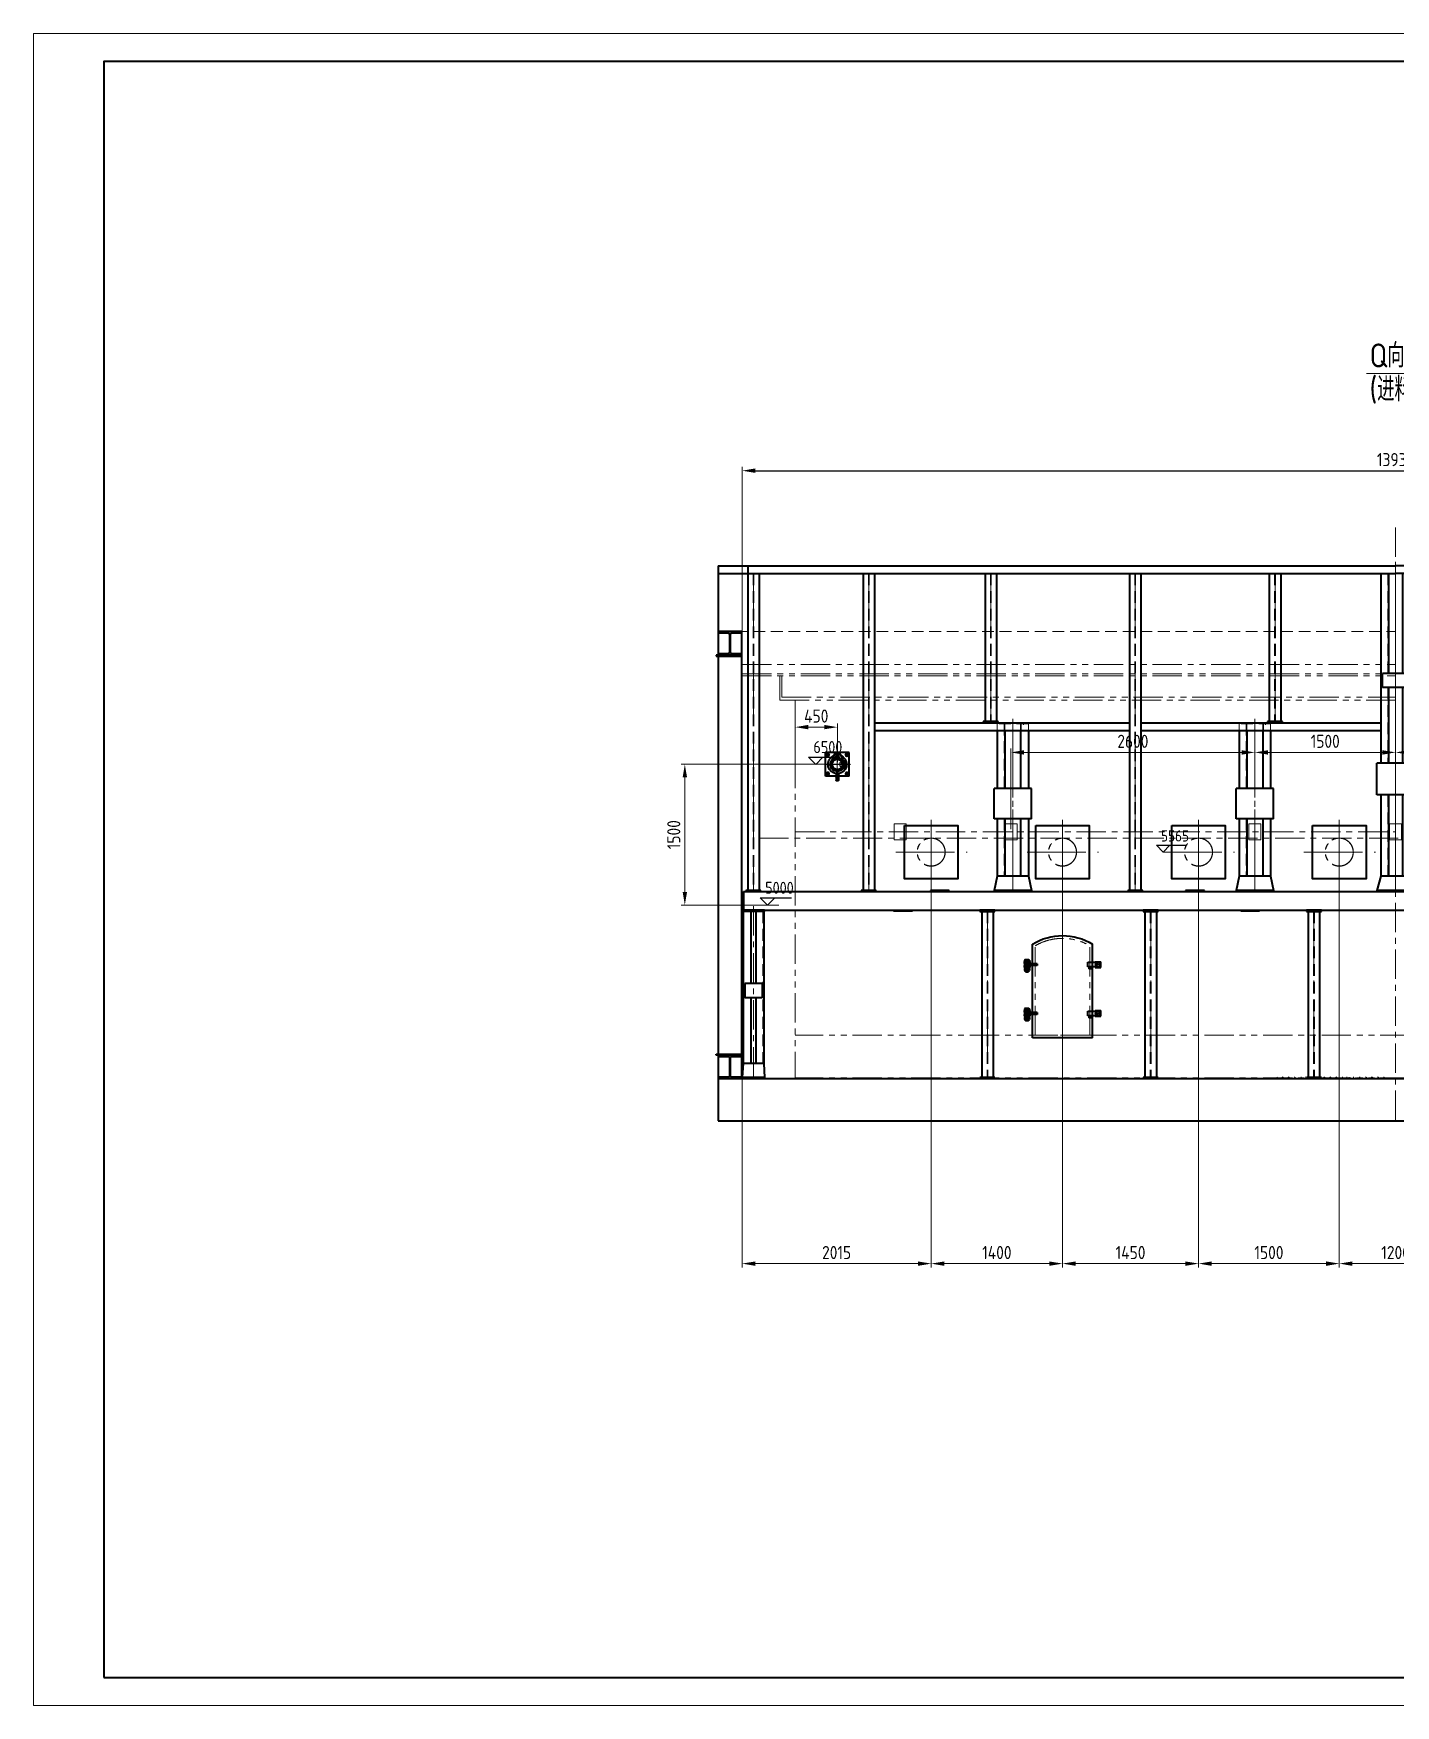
# Model space of a CAD drawing. Header units: millimetres. Extents: x 52110 to 400893, y -153728 to 31997.
# Drawn here: x 282497 to 297016, y -27226 to -9406 of the extents above; entities that cross this region are included whole.
import ezdxf

# ---------------------------------------------------------------- set-up
doc = ezdxf.new("R2010")
doc.units = ezdxf.units.MM
doc.header["$LTSCALE"] = 500
for name, pattern in [('CENTER', [2, 1.25, -0.25, 0.25, -0.25]), ('DASHED2', [0.375, 0.25, -0.125]), ('PHANTOM2', [1.25, 0.625, -0.125, 0.125, -0.125, 0.125, -0.125])]:
    doc.linetypes.add(name, pattern=pattern)
for name, color, linetype, lineweight in [('2D', 4, 'PHANTOM2', 20), ('BIAOZHU', 3, 'Continuous', 25), ('POU', 4, 'Continuous', 20), ('SHI', 7, 'Continuous', 40), ('WEN', 3, 'Continuous', 20), ('XI', 2, 'Continuous', 20), ('XU', 6, 'DASHED2', 20), ('ZHONG', 1, 'CENTER', 20)]:
    doc.layers.add(name, color=color, linetype=linetype, lineweight=lineweight)
doc.layers.add('HAN', color=9, linetype='Continuous')
doc.layers.add('X1', color=4, linetype='Continuous')
doc.styles.add('GB', font='gbenor.shx', dxfattribs={"bigfont": 'gbcbig.shx'})
doc.dimstyles.new('ISO-25$0', dxfattribs={"dimscale": 40, "dimtxt": 3.5, "dimasz": 3.5, "dimexe": 1, "dimexo": 0.2, "dimgap": 1.2, "dimtad": 1, "dimtoh": 1, "dimdec": 1, "dimzin": 9, "dimdsep": 46, "dimtxsty": 'GB', "dimcen": 0, "dimclrd": 3, "dimclre": 3, "dimclrt": 256, "dimadec": 0, "dimazin": 2, "dimtfac": 1, "dimtdec": 1, "dimtix": 1, "dimtmove": 0, "dimatfit": 3, "dimldrblk": 'DOTSMALL', "dimfxl": 0, "dimlwd": -1, "dimlwe": 20, "dimarcsym": 0})

# ---------------------------------------------------------------- blocks, each defined once
blk = doc.blocks.new('*D493')
at = {"layer": 'BIAOZHU', "color": 3, "linetype": 'ByBlock', "lineweight": 20}
for p, q in [((290051, -16123), (290051, -14026)), ((303981, -15772), (303981, -14026))]:
    blk.add_line(p, q, dxfattribs=at)
at = {"layer": 'BIAOZHU', "color": 3, "linetype": 'ByBlock'}
blk.add_line((290191, -14066), (303841, -14066), dxfattribs=at)
at = {"layer": 'BIAOZHU', "color": 3}
for points in [[(290191, -14042), (290191, -14089), (290051, -14066)], [(303841, -14042), (303841, -14089), (303981, -14066)]]:
    blk.add_solid(points, dxfattribs=at)
at = {"layer": 'Defpoints', "color": 0}
for p in [(303981, -14066), (303981, -15780), (290051, -16131)]:
    blk.add_point(p, dxfattribs=at)
at = {"layer": 'BIAOZHU', "insert": (297016, -13948), "char_height": 140, "attachment_point": 5, "style": 'GB'}
blk.add_mtext('13930', dxfattribs=at)
blk = doc.blocks.new('_DotSmall')
at = {"color": 0, "linetype": 'ByBlock', "const_width": 0.5}
blk.add_lwpolyline([(-0.0625, 0, 1), (0.0625, 0, 1)], format="xyb", close=True, dxfattribs=at)
blk = doc.blocks.new('A$C3329729A')
at = {"layer": 'SHI'}
for p, q in [((80, 1794), (-80, 1794)), ((-80, 1794), (-80, 1782)), ((80, 1782), (80, 1794)), ((-80, 1782), (80, 1782)), ((-61, 1782), (-61, 12)), ((61, 1782), (61, 12)), ((80, 12), (-80, 12)), ((-80, 12), (-80, 0)), ((-80, 0), (80, 0)), ((80, 0), (80, 12))]:
    blk.add_line(p, q, dxfattribs=at)
at = {"layer": 'WEN'}
blk.add_line((-58, 1782), (58, 1782), dxfattribs=at)
at = {"layer": 'XU'}
for p, q in [((-4.25, 1782), (-4.25, 12)), ((4.25, 1782), (4.25, 12))]:
    blk.add_line(p, q, dxfattribs=at)
at = {"layer": 'ZHONG', "color": 1}
blk.add_line((0, 1794), (0, -8.61), dxfattribs=at)
blk = doc.blocks.new('A$C46B63BCC')
at = {"layer": 'SHI'}
for p, q in [((119, 1794), (-119, 1794)), ((-119, 1782), (-119, 1794)), ((119, 1782), (119, 1794)), ((119, 1782), (-119, 1782)), ((-109, 1782), (-109, 162)), ((-27, 1782), (-27, 1012)), ((27, 1782), (27, 1012)), ((109, 1782), (109, 162)), ((109, 1782), (119, 1782)), ((92, 1012), (-92, 1012)), ((-92, 1012), (-92, 862)), ((92, 1012), (92, 862)), ((92, 862), (-92, 862)), ((-27, 862), (-27, 162)), ((27, 862), (27, 162)), ((-109, 162), (-119, 12)), ((119, 12), (-119, 12)), ((-119, 12), (-119, 0)), ((-119, 0), (119, 0)), ((109, 162), (-109, 162)), ((109, 162), (119, 12)), ((119, 0), (119, 12))]:
    blk.add_line(p, q, dxfattribs=at)
at = {"layer": 'XU'}
for p, q in [((-101.5, 1782), (-101.5, 162)), ((101.5, 1782), (101.5, 162))]:
    blk.add_line(p, q, dxfattribs=at)
at = {"layer": 'ZHONG', "color": 1, "ltscale": 0.5}
blk.add_line((0, 1836.7), (0, -21.3), dxfattribs=at)
blk = doc.blocks.new('A$C31996C26')
at = {"layer": 'SHI'}
for p, q in [((-61, 3388), (-61, 12)), ((61, 3388), (61, 12)), ((80, 12), (-80, 12)), ((-80, 12), (-80, 0)), ((-80, 0), (80, 0)), ((80, 0), (80, 12))]:
    blk.add_line(p, q, dxfattribs=at)
at = {"layer": 'XU'}
for p, q in [((-4, 3388), (-4, 12)), ((4, 3388), (4, 12))]:
    blk.add_line(p, q, dxfattribs=at)
at = {"layer": 'ZHONG', "color": 1}
blk.add_line((0, 3388), (0, -9), dxfattribs=at)
blk = doc.blocks.new('A$C6EFA1991')
at = {"layer": 'SHI'}
for p, q in [((-156, 3388), (-156, 1369)), ((-74, 3388), (-74, 2325)), ((74, 3388), (74, 2325)), ((156, 3388), (156, 1369)), ((140, 2325), (-140, 2325)), ((-140, 2175), (-140, 2325)), ((140, 2175), (140, 2325)), ((140, 2175), (-140, 2175)), ((-74, 2175), (-74, 1369)), ((74, 2175), (74, 1369)), ((-200, 1029), (-200, 1369)), ((200, 1369), (-200, 1369)), ((200, 1029), (200, 1369)), ((200, 1029), (-200, 1029)), ((-156, 1029), (-156, 162)), ((-74, 1029), (-74, 1012)), ((-74, 1029), (-74, 162)), ((74, 1029), (74, 1012)), ((74, 1029), (74, 162)), ((156, 1029), (156, 162)), ((-156, 162), (-200, 12)), ((200, 12), (-200, 12)), ((-200, 12), (-200, 0)), ((-200, 0), (200, 0)), ((156, 162), (-156, 162)), ((156, 162), (200, 12)), ((200, 0), (200, 12))]:
    blk.add_line(p, q, dxfattribs=at)
at = {"layer": 'XU'}
for p, q in [((-81, 3460), (-81, 3460)), ((-81, 3388), (-81, 2325)), ((81, 3388), (81, 2325)), ((-81, 2175), (-81, 1369)), ((81, 2175), (81, 1369)), ((-81, 1029), (-81, 162)), ((81, 1029), (81, 162))]:
    blk.add_line(p, q, dxfattribs=at)
at = {"layer": 'ZHONG', "color": 1, "ltscale": 0.5}
blk.add_line((0, 3513), (0, -21), dxfattribs=at)
at = {"layer": 'ZHONG'}
blk.add_line((0, 0), (0, 3513), dxfattribs=at)
blk = doc.blocks.new('A$C6CDF5618')
at = {"layer": 'SHI'}
for p, q in [((109, 1788), (119, 1788)), ((-166, 1716), (-166, 1096)), ((-84, 1716), (-84, 1096)), ((84, 1716), (84, 1096)), ((166, 1716), (166, 1096)), ((-200, 776), (-200, 1096)), ((200, 1096), (-200, 1096)), ((200, 776), (200, 1096)), ((200, 776), (-200, 776)), ((-166, 776), (-166, 162)), ((-84, 776), (-84, 162)), ((84, 776), (84, 162)), ((166, 776), (166, 162)), ((-166, 162), (-200, 12)), ((200, 12), (-200, 12)), ((-200, 12), (-200, 0)), ((-200, 0), (200, 0)), ((166, 162), (-166, 162)), ((166, 162), (200, 12)), ((200, 0), (200, 12))]:
    blk.add_line(p, q, dxfattribs=at)
at = {"layer": 'XU'}
for p, q in [((-166, 1788), (-166, 1716)), ((166, 1788), (-166, 1788)), ((-91, 1788), (-91, 1096)), ((-84, 1788), (-84, 1716)), ((84, 1788), (84, 1716)), ((91, 1788), (91, 1096)), ((166, 1788), (166, 1716)), ((-91, 776), (-91, 162)), ((91, 776), (91, 162))]:
    blk.add_line(p, q, dxfattribs=at)
at = {"layer": 'ZHONG', "color": 1, "ltscale": 0.5}
blk.add_line((0, 1841), (0, -21), dxfattribs=at)
at = {"layer": 'ZHONG'}
blk.add_line((0, 0), (0, 1841), dxfattribs=at)
blk = doc.blocks.new('A$C565B64AB')
at = {"layer": 'SHI'}
for p, q in [((-61, 1590), (-61, 12)), ((61, 1590), (61, 12)), ((80, 12), (-80, 12)), ((-80, 12), (-80, 0)), ((-80, 0), (80, 0)), ((80, 0), (80, 12))]:
    blk.add_line(p, q, dxfattribs=at)
at = {"layer": 'XU'}
for p, q in [((-4, 1590), (-4, 12)), ((4, 1590), (4, 12))]:
    blk.add_line(p, q, dxfattribs=at)
at = {"layer": 'ZHONG', "color": 1}
blk.add_line((0, 1590), (0, -9), dxfattribs=at)
blk = doc.blocks.new('A$C1D4817A5')
for radius in [150, 148]:
    blk.add_circle((230, 313), radius)
at = {"layer": 'SHI'}
blk.add_lwpolyline([(-55, 598), (515, 598), (515, 28), (-55, 28)], close=True, dxfattribs=at)
at = {"layer": 'ZHONG', "color": 1}
for p, q in [((230, 656), (230, -55)), ((-147, 313), (615, 313))]:
    blk.add_line(p, q, dxfattribs=at)
blk = doc.blocks.new('*D498')
at = {"layer": 'Defpoints', "color": 0}
for p in [(296416, -18207), (297616, -18207), (296416, -22516)]:
    blk.add_point(p, dxfattribs=at)
at = {"layer": 'WEN', "color": 3, "linetype": 'ByBlock', "lineweight": 20}
for p, q in [((296416, -18215), (296416, -22556)), ((297616, -18215), (297616, -22556))]:
    blk.add_line(p, q, dxfattribs=at)
at = {"layer": 'WEN', "color": 3, "linetype": 'ByBlock'}
blk.add_line((297476, -22516), (296556, -22516), dxfattribs=at)
at = {"layer": 'WEN', "color": 3}
for points in [[(296556, -22493), (296556, -22540), (296416, -22516)], [(297476, -22493), (297476, -22540), (297616, -22516)]]:
    blk.add_solid(points, dxfattribs=at)
at = {"layer": 'WEN', "insert": (297016, -22398), "char_height": 140, "attachment_point": 5, "style": 'GB'}
blk.add_mtext('1200', dxfattribs=at)
blk = doc.blocks.new('*D499')
at = {"layer": 'Defpoints', "color": 0}
for p in [(294916, -18207), (296416, -18207), (294916, -22516)]:
    blk.add_point(p, dxfattribs=at)
at = {"layer": 'WEN', "color": 3, "linetype": 'ByBlock', "lineweight": 20}
for p, q in [((294916, -18215), (294916, -22556)), ((296416, -18215), (296416, -22556))]:
    blk.add_line(p, q, dxfattribs=at)
at = {"layer": 'WEN', "color": 3, "linetype": 'ByBlock'}
blk.add_line((296276, -22516), (295056, -22516), dxfattribs=at)
at = {"layer": 'WEN', "color": 3}
for points in [[(295056, -22493), (295056, -22540), (294916, -22516)], [(296276, -22493), (296276, -22540), (296416, -22516)]]:
    blk.add_solid(points, dxfattribs=at)
at = {"layer": 'WEN', "insert": (295666, -22398), "char_height": 140, "attachment_point": 5, "style": 'GB'}
blk.add_mtext('1500', dxfattribs=at)
blk = doc.blocks.new('*D500')
at = {"layer": 'Defpoints', "color": 0}
for p in [(293466, -18207), (294916, -18207), (293466, -22516)]:
    blk.add_point(p, dxfattribs=at)
at = {"layer": 'WEN', "color": 3, "linetype": 'ByBlock', "lineweight": 20}
for p, q in [((293466, -18215), (293466, -22556)), ((294916, -18215), (294916, -22556))]:
    blk.add_line(p, q, dxfattribs=at)
at = {"layer": 'WEN', "color": 3, "linetype": 'ByBlock'}
blk.add_line((294776, -22516), (293606, -22516), dxfattribs=at)
at = {"layer": 'WEN', "color": 3}
for points in [[(293606, -22493), (293606, -22540), (293466, -22516)], [(294776, -22493), (294776, -22540), (294916, -22516)]]:
    blk.add_solid(points, dxfattribs=at)
at = {"layer": 'WEN', "insert": (294191, -22398), "char_height": 140, "attachment_point": 5, "style": 'GB'}
blk.add_mtext('1450', dxfattribs=at)
blk = doc.blocks.new('*D501')
at = {"layer": 'Defpoints', "color": 0}
for p in [(292066, -18207), (293466, -18207), (292066, -22516)]:
    blk.add_point(p, dxfattribs=at)
at = {"layer": 'WEN', "color": 3, "linetype": 'ByBlock', "lineweight": 20}
for p, q in [((292066, -18215), (292066, -22556)), ((293466, -18215), (293466, -22556))]:
    blk.add_line(p, q, dxfattribs=at)
at = {"layer": 'WEN', "color": 3, "linetype": 'ByBlock'}
blk.add_line((293326, -22516), (292206, -22516), dxfattribs=at)
at = {"layer": 'WEN', "color": 3}
for points in [[(292206, -22493), (292206, -22540), (292066, -22516)], [(293326, -22493), (293326, -22540), (293466, -22516)]]:
    blk.add_solid(points, dxfattribs=at)
at = {"layer": 'WEN', "insert": (292766, -22398), "char_height": 140, "attachment_point": 5, "style": 'GB'}
blk.add_mtext('1400', dxfattribs=at)
blk = doc.blocks.new('*D502')
at = {"layer": 'Defpoints', "color": 0}
for p in [(290051, -15780), (292066, -18207), (290051, -22516)]:
    blk.add_point(p, dxfattribs=at)
at = {"layer": 'WEN', "color": 3, "linetype": 'ByBlock', "lineweight": 20}
for p, q in [((290051, -15788), (290051, -22556)), ((292066, -18215), (292066, -22556))]:
    blk.add_line(p, q, dxfattribs=at)
at = {"layer": 'WEN', "color": 3, "linetype": 'ByBlock'}
blk.add_line((291926, -22516), (290191, -22516), dxfattribs=at)
at = {"layer": 'WEN', "color": 3}
for points in [[(290191, -22493), (290191, -22540), (290051, -22516)], [(291926, -22493), (291926, -22540), (292066, -22516)]]:
    blk.add_solid(points, dxfattribs=at)
at = {"layer": 'WEN', "insert": (291058, -22398), "char_height": 140, "attachment_point": 5, "style": 'GB'}
blk.add_mtext('2015', dxfattribs=at)
blk = doc.blocks.new('A$C63FB37FF')
at = {"layer": '2D'}
for p, q in [((122, 143), (122, 1095)), ((702, 143), (702, 1095)), ((122, 143), (702, 143))]:
    blk.add_line(p, q, dxfattribs=at)
blk.add_arc((412, 593), 580, 60, 120, dxfattribs=at)
at = {"layer": 'HAN'}
for p, q in [((778, 816), (778, 826)), ((803, 816), (803, 826)), ((778, 296), (778, 306)), ((803, 296), (803, 306))]:
    blk.add_line(p, q, dxfattribs=at)
at = {"layer": 'SHI'}
for p, q in [((92, 113), (92, 1112)), ((732, 113), (732, 1112)), ((4, 863), (4, 923)), ((64, 923), (4, 923)), ((142, 918), (9, 918)), ((9, 918), (9, 897)), ((64, 918), (64, 923)), ((142, 868), (142, 918)), ((681, 903), (681, 883)), ((681, 903), (816, 903)), ((761, 926), (761, 906)), ((761, 926), (821, 926)), ((761, 906), (821, 906)), ((770, 945), (763, 941)), ((763, 941), (763, 926)), ((763, 926), (818, 926)), ((770, 945), (811, 945)), ((776, 906), (776, 903)), ((777, 941), (777, 926)), ((805, 941), (805, 926)), ((806, 906), (806, 903)), ((811, 945), (818, 941)), ((816, 903), (816, 883)), ((818, 941), (818, 926)), ((821, 926), (821, 906)), ((64, 863), (4, 863)), ((9, 888), (9, 868)), ((9, 868), (142, 868)), ((64, 863), (64, 868)), ((92, 848), (132, 848)), ((132, 868), (132, 848)), ((681, 883), (816, 883)), ((761, 883), (761, 863)), ((761, 883), (821, 883)), ((761, 863), (821, 863)), ((770, 855), (763, 851)), ((763, 851), (763, 830)), ((770, 826), (763, 830)), ((768, 863), (768, 855)), ((768, 863), (814, 863)), ((768, 855), (814, 855)), ((770, 855), (811, 855)), ((770, 826), (811, 826)), ((776, 818), (776, 826)), ((806, 818), (776, 818)), ((776, 818), (778, 816)), ((777, 851), (777, 830)), ((778, 816), (803, 816)), ((803, 816), (806, 818)), ((805, 851), (805, 830)), ((806, 818), (806, 826)), ((811, 855), (818, 851)), ((811, 826), (818, 830)), ((814, 863), (814, 855)), ((818, 851), (818, 830)), ((821, 883), (821, 863)), ((64, 403), (4, 403)), ((4, 343), (4, 403)), ((142, 398), (9, 398)), ((9, 398), (9, 377)), ((9, 368), (9, 348)), ((64, 398), (64, 403)), ((142, 348), (142, 398)), ((681, 383), (681, 363)), ((681, 383), (816, 383)), ((681, 363), (816, 363)), ((761, 406), (761, 386)), ((761, 406), (821, 406)), ((761, 386), (821, 386)), ((761, 363), (761, 343)), ((761, 363), (821, 363)), ((770, 425), (763, 421)), ((763, 421), (763, 406)), ((763, 406), (818, 406)), ((770, 425), (811, 425)), ((776, 386), (776, 383)), ((777, 421), (777, 406)), ((805, 421), (805, 406)), ((806, 386), (806, 383)), ((811, 425), (818, 421)), ((816, 383), (816, 363)), ((818, 421), (818, 406)), ((821, 406), (821, 386)), ((821, 363), (821, 343)), ((64, 343), (4, 343)), ((9, 348), (142, 348)), ((64, 343), (64, 348)), ((92, 328), (132, 328)), ((132, 348), (132, 328)), ((761, 343), (821, 343)), ((770, 335), (763, 331)), ((763, 331), (763, 310)), ((770, 306), (763, 310)), ((768, 343), (768, 335)), ((768, 343), (814, 343)), ((768, 335), (814, 335)), ((770, 335), (811, 335)), ((770, 306), (811, 306)), ((776, 298), (776, 306)), ((806, 298), (776, 298)), ((776, 298), (778, 296)), ((777, 331), (777, 310)), ((778, 296), (803, 296)), ((803, 296), (806, 298)), ((805, 331), (805, 310)), ((806, 298), (806, 306)), ((811, 335), (818, 331)), ((811, 306), (818, 310)), ((814, 343), (814, 335)), ((818, 331), (818, 310)), ((92, 113), (732, 113))]:
    blk.add_line(p, q, dxfattribs=at)
for points in [[(48, 869), (61, 893), (48, 917), (20, 917), (6, 893), (20, 869)], [(48, 349), (61, 373), (48, 397), (20, 397), (6, 373), (20, 349)]]:
    blk.add_lwpolyline(points, close=True, dxfattribs=at)
for centre in [(34, 893), (34, 373)]:
    blk.add_circle(centre, 24, dxfattribs=at)
for centre, radius, start, end in [((412, 593), 610, 58.3593, 121.6407), ((767, 932), 12.6, 41.5501, 78.4499), ((791, 919), 26, 57.7958, 122.2042), ((814, 932), 12.6, 101.5501, 138.4499), ((767, 842), 12.6, 41.5501, 78.4499), ((767, 839), 12.6, 281.5501, 318.4499), ((791, 829), 26, 57.7958, 122.2042), ((791, 852), 26, 237.7958, 302.2042), ((814, 842), 12.6, 101.5501, 138.4499), ((814, 839), 12.6, 221.5501, 258.4499), ((767, 412), 12.6, 41.5501, 78.4499), ((791, 399), 26, 57.7958, 122.2042), ((814, 412), 12.6, 101.5501, 138.4499), ((767, 322), 12.6, 41.5501, 78.4499), ((767, 319), 12.6, 281.5501, 318.4499), ((791, 309), 26, 57.7958, 122.2042), ((791, 332), 26, 237.7958, 302.2042), ((814, 322), 12.6, 101.5501, 138.4499), ((814, 319), 12.6, 221.5501, 258.4499)]:
    blk.add_arc(centre, radius, start, end, dxfattribs=at)
at = {"layer": 'XU'}
for p, q in [((9, 897), (9, 888)), ((64, 918), (64, 868)), ((92, 918), (92, 868)), ((732, 903), (732, 883)), ((774, 906), (774, 926)), ((774, 903), (774, 883)), ((776, 926), (776, 906)), ((776, 903), (776, 863)), ((806, 926), (806, 906)), ((806, 903), (806, 863)), ((807, 906), (807, 926)), ((807, 903), (807, 883)), ((774, 883), (774, 863)), ((807, 883), (807, 863)), ((9, 377), (9, 368)), ((64, 398), (64, 348)), ((92, 398), (92, 348)), ((732, 383), (732, 363)), ((774, 386), (774, 406)), ((774, 383), (774, 363)), ((774, 363), (774, 343)), ((776, 406), (776, 386)), ((776, 383), (776, 343)), ((806, 406), (806, 386)), ((806, 383), (806, 343)), ((807, 386), (807, 406)), ((807, 383), (807, 363)), ((807, 363), (807, 343))]:
    blk.add_line(p, q, dxfattribs=at)
for centre in [(34, 893), (34, 373)]:
    blk.add_circle(centre, 16.5, dxfattribs=at)
at = {"layer": 'ZHONG', "ltscale": 2}
blk.add_line((412, 0), (412, 1215), dxfattribs=at)
at = {"layer": 'ZHONG'}
for p, q in [((67, 893), (0, 893)), ((62, 893), (6, 893)), ((34, 859), (34, 926)), ((34, 865), (34, 913)), ((791, 951), (791, 860)), ((791, 946), (791, 810)), ((67, 373), (0, 373)), ((62, 373), (6, 373)), ((34, 339), (34, 406)), ((34, 345), (34, 393)), ((791, 431), (791, 340)), ((791, 426), (791, 290))]:
    blk.add_line(p, q, dxfattribs=at)
blk = doc.blocks.new('*D555')
at = {"layer": 'Defpoints', "color": 0}
for p in [(297016, -17068), (297016, -17270), (298516, -17180)]:
    blk.add_point(p, dxfattribs=at)
at = {"layer": 'WEN', "color": 3, "linetype": 'ByBlock', "lineweight": 20}
for p, q in [((297016, -17262), (297016, -17028)), ((298516, -17172), (298516, -17028))]:
    blk.add_line(p, q, dxfattribs=at)
at = {"layer": 'WEN', "color": 3, "linetype": 'ByBlock'}
blk.add_line((298376, -17068), (297156, -17068), dxfattribs=at)
at = {"layer": 'WEN', "color": 3}
for points in [[(297156, -17045), (297156, -17092), (297016, -17068)], [(298376, -17045), (298376, -17092), (298516, -17068)]]:
    blk.add_solid(points, dxfattribs=at)
at = {"layer": 'WEN', "insert": (297766, -16950), "char_height": 140, "attachment_point": 5, "style": 'GB'}
blk.add_mtext('1500', dxfattribs=at)
blk = doc.blocks.new('*D560')
at = {"layer": 'Defpoints', "color": 0}
for p in [(295516, -17068), (295516, -17068), (297016, -17068)]:
    blk.add_point(p, dxfattribs=at)
at = {"layer": 'WEN', "color": 3, "linetype": 'ByBlock', "lineweight": 20}
for p, q in [((295516, -17060), (295516, -17028)), ((297016, -17060), (297016, -17028))]:
    blk.add_line(p, q, dxfattribs=at)
at = {"layer": 'WEN', "color": 3, "linetype": 'ByBlock'}
blk.add_line((296876, -17068), (295656, -17068), dxfattribs=at)
at = {"layer": 'WEN', "color": 3}
for points in [[(295656, -17045), (295656, -17092), (295516, -17068)], [(296876, -17045), (296876, -17092), (297016, -17068)]]:
    blk.add_solid(points, dxfattribs=at)
at = {"layer": 'WEN', "insert": (296266, -16950), "char_height": 140, "attachment_point": 5, "style": 'GB'}
blk.add_mtext('1500', dxfattribs=at)
blk = doc.blocks.new('A$C033162CD')
at = {"layer": 'HAN'}
blk.add_circle((142, 271), 6.9, dxfattribs=at)
at = {"layer": 'SHI'}
for p, q in [((17, 56), (17, 306)), ((17, 306), (267, 306)), ((57, 211), (89, 211)), ((57, 181), (57, 211)), ((57, 181), (57, 151)), ((61, 181), (61, 211)), ((61, 181), (61, 151)), ((111, 287), (75, 215)), ((109, 283), (79, 259)), ((89, 181), (89, 211)), ((89, 181), (89, 151)), ((173, 287), (209, 215)), ((175, 283), (205, 259)), ((267, 56), (267, 306)), ((17, 56), (129, 56)), ((57, 151), (89, 151)), ((129, 87), (129, 12)), ((129, 44), (129, 47)), ((131, 87), (131, 90)), ((131, 9), (131, 11)), ((136, 92), (136, 94)), ((136, 8), (136, 9)), ((148, 92), (148, 94)), ((148, 8), (148, 9)), ((153, 87), (153, 90)), ((153, 9), (153, 11)), ((154, 87), (154, 12)), ((154, 56), (267, 56)), ((154, 44), (154, 47))]:
    blk.add_line(p, q, dxfattribs=at)
for points in [[(35, 293), (28, 281), (35, 269), (49, 269), (56, 281), (49, 293)], [(135, 283), (128, 271), (135, 259), (149, 259), (156, 271), (149, 283)], [(235, 293), (228, 281), (235, 269), (249, 269), (256, 281), (249, 293)], [(35, 69), (28, 81), (35, 93), (49, 93), (56, 81), (49, 69)], [(235, 69), (228, 81), (235, 93), (249, 93), (256, 81), (249, 69)]]:
    blk.add_lwpolyline(points, close=True, dxfattribs=at)
at = {"layer": 'SHI', "const_width": 0.5}
for points in [[(83, 215), (88, 213)], [(141, 249), (143, 244)], [(200, 216), (196, 212)], [(84, 147), (87, 151)], [(143, 114), (141, 119)], [(201, 148), (196, 150)]]:
    blk.add_lwpolyline(points, dxfattribs=at)
at = {"layer": 'SHI'}
for centre, radius in [((42, 281), 14.5), ((42, 281), 12), ((42, 281), 9), ((86, 214), 2.5), ((142, 271), 14.5), ((142, 271), 12), ((142, 246), 2.5), ((198, 214), 2.5), ((242, 281), 14.5), ((242, 281), 12), ((242, 281), 9), ((42, 81), 14.5), ((42, 81), 12), ((42, 81), 9), ((42, 81), 9), ((86, 149), 2.5), ((142, 116), 2.5), ((198, 149), 2.5), ((242, 81), 14.5), ((242, 81), 12), ((242, 81), 9), ((242, 81), 9)]:
    blk.add_circle(centre, radius, dxfattribs=at)
for centre, radius, start, end in [((142, 181), 100, 128.9424, 262.8192), ((142, 181), 75, 153.6122, 156.4218), ((142, 181), 75, 203.5782, 26.3878), ((142, 181), 72, 204.6243, 155.3757), ((142, 181), 55, 195.4987, 164.5013), ((142, 271), 35, 26.3878, 153.6122), ((142, 271), 8, 270, 180), ((142, 181), 100, 277.1808, 51.0576), ((142, 46), 42.7, 72.9708, 107.0292), ((142, 62), 30.7, 69.0175, 110.9825), ((142, 89), 8.36, 44.1306, 135.8694)]:
    blk.add_arc(centre, radius, start, end, dxfattribs=at)
at = {"layer": 'SHI', "extrusion": (0, 0, -1)}
for centre, major_axis in [((142, 12), (12.5, 0)), ((142, 9), (11.1, 0)), ((142, 8), (6, 0))]:
    blk.add_ellipse(centre, major_axis=major_axis, ratio=0.310331, start_param=3.141593, end_param=6.283185, dxfattribs=at)
at = {"layer": 'SHI'}
for centre, major_axis, start_param, end_param in [((142, 12), (12.5, 0), 3.141593, 3.615167), ((142, 11), (-11.1, 0), 3.141593, 6.283185), ((142, 9), (11.1, 0), 3.141593, 6.283185), ((142, 9), (-6, 0), 3.141593, 6.283185), ((142, 8), (6, 0), 3.141593, 6.283185), ((142, 12), (12.5, 0), -0.468921, 0)]:
    blk.add_ellipse(centre, major_axis=major_axis, ratio=0.310331, start_param=start_param, end_param=end_param, dxfattribs=at)
at = {"layer": 'X1'}
blk.add_circle((77, 181), 40.8, dxfattribs=at)
at = {"layer": 'XU'}
for p, q in [((123, 295), (109, 283)), ((161, 295), (175, 283)), ((129, 56), (154, 56))]:
    blk.add_line(p, q, dxfattribs=at)
for centre, radius, start, end in [((142, 181), 75, 156.4218, 203.5782), ((142, 181), 72, 155.3757, 204.6243), ((142, 181), 55, 164.5013, 195.4987), ((142, 271), 30, 51.0576, 128.9424)]:
    blk.add_arc(centre, radius, start, end, dxfattribs=at)
at = {"layer": 'ZHONG'}
for p, q in [((0, 181), (278, 181)), ((57, 281), (26, 281)), ((42, 266), (42, 297)), ((121, 271), (157, 271)), ((121, 271), (158, 271)), ((129, 271), (156, 271)), ((142, 96), (142, 313)), ((142, 0), (142, 308)), ((227, 281), (258, 281)), ((242, 266), (242, 297)), ((57, 81), (26, 81)), ((57, 81), (26, 81)), ((42, 97), (42, 66)), ((42, 97), (42, 65)), ((151, 94), (134, 94)), ((226, 81), (257, 81)), ((227, 81), (258, 81)), ((242, 97), (242, 65)), ((242, 97), (242, 66))]:
    blk.add_line(p, q, dxfattribs=at)
blk.add_circle((142, 181), 65, dxfattribs=at)
blk = doc.blocks.new('*D659')
at = {"layer": 'Defpoints', "color": 0}
for p in [(290616, -16799), (290616, -17180), (291066, -17180)]:
    blk.add_point(p, dxfattribs=at)
at = {"layer": 'WEN', "color": 3, "linetype": 'ByBlock', "lineweight": 20}
for p, q in [((290616, -17172), (290616, -16759)), ((291066, -17172), (291066, -16759))]:
    blk.add_line(p, q, dxfattribs=at)
at = {"layer": 'WEN', "color": 3, "linetype": 'ByBlock'}
blk.add_line((290926, -16799), (290756, -16799), dxfattribs=at)
at = {"layer": 'WEN', "color": 3}
for points in [[(290756, -16775), (290756, -16822), (290616, -16799)], [(290926, -16775), (290926, -16822), (291066, -16799)]]:
    blk.add_solid(points, dxfattribs=at)
at = {"layer": 'WEN', "insert": (290841, -16681), "char_height": 140, "attachment_point": 5, "style": 'GB'}
blk.add_mtext('450', dxfattribs=at)
blk = doc.blocks.new('正标高')
at = {"layer": 'BIAOZHU'}
for p, q in [((-2.4, 2.4), (8, 2.4)), ((-2.4, 2.4), (0, 0)), ((2.4, 2.4), (0, 0))]:
    blk.add_line(p, q, dxfattribs=at)
at = {"layer": 'BIAOZHU', "style": 'GB', "flags": 10}
blk.add_attdef('+', (-3.12, 3.76), '', height=4, dxfattribs=at)
at = {"layer": 'BIAOZHU', "style": 'GB'}
blk.add_attdef('1000', (-0.7624, 3.76), '', height=4, dxfattribs=at)
blk = doc.blocks.new('*D660')
at = {"layer": 'Defpoints', "color": 0}
for p in [(289440, -17195), (291211, -17195), (289913, -18695)]:
    blk.add_point(p, dxfattribs=at)
at = {"layer": 'WEN', "color": 3, "linetype": 'ByBlock', "lineweight": 20}
for p, q in [((291203, -17195), (289400, -17195)), ((289905, -18695), (289400, -18695))]:
    blk.add_line(p, q, dxfattribs=at)
at = {"layer": 'WEN', "color": 3, "linetype": 'ByBlock'}
blk.add_line((289440, -18555), (289440, -17335), dxfattribs=at)
at = {"layer": 'WEN', "color": 3}
for points in [[(289417, -17335), (289464, -17335), (289440, -17195)], [(289417, -18555), (289464, -18555), (289440, -18695)]]:
    blk.add_solid(points, dxfattribs=at)
at = {"layer": 'WEN', "insert": (289322, -17945), "char_height": 140, "attachment_point": 5, "rotation": 90, "style": 'GB'}
blk.add_mtext('1500', dxfattribs=at)
blk = doc.blocks.new('*D1034')
at = {"layer": 'Defpoints', "color": 0}
for p in [(292916, -17068), (295516, -17068), (292916, -17895)]:
    blk.add_point(p, dxfattribs=at)
at = {"layer": 'WEN', "color": 3, "linetype": 'ByBlock', "lineweight": 20}
for p, q in [((292916, -17887), (292916, -17028)), ((295516, -17060), (295516, -17028))]:
    blk.add_line(p, q, dxfattribs=at)
at = {"layer": 'WEN', "color": 3, "linetype": 'ByBlock'}
blk.add_line((295376, -17068), (293056, -17068), dxfattribs=at)
at = {"layer": 'WEN', "color": 3}
for points in [[(293056, -17045), (293056, -17092), (292916, -17068)], [(295376, -17045), (295376, -17092), (295516, -17068)]]:
    blk.add_solid(points, dxfattribs=at)
at = {"layer": 'WEN', "insert": (294216, -16950), "char_height": 140, "attachment_point": 5, "style": 'GB'}
blk.add_mtext('2600', dxfattribs=at)

msp = doc.modelspace()

# ---------------------------------------------------------------- hatches: boundary and pattern name
at = {"layer": 'POU'}
h = msp.add_hatch(dxfattribs=at)
h.set_pattern_fill('FLEX', color=256, scale=5, angle=30, style=0)
h.set_pattern_definition([(150, (483375.28, -89517.402), (15.875, 27.4963066), [31.75, -31.75]), (105, (483347.784, -89501.527), (15.8750069, 27.4963184), [7.9375, -29.0263, 7.9375, -44.9013])])
h.paths.add_polyline_path([(296840.77866, -20526.44466), (296928.77845, -20526.44466), (296928.77845, -20536.44466), (296840.77866, -20536.44466)])
h.paths.add_polyline_path([(295870.77845, -20526.44466), (296840.77866, -20526.44466), (296840.77866, -20536.44466), (295870.77845, -20536.44466)])
h.paths.add_polyline_path([(295750.77845, -20526.44466), (295870.77845, -20526.44466), (295870.77845, -20536.44466), (295750.77845, -20536.44466)])

# ---------------------------------------------------------------- linework, layer by layer
at = {"layer": '2D'}
for p, q in [((290050.77845, -16130.44466), (297015.77845, -16130.44466)), ((290050.77845, -16230.44466), (297015.77845, -16230.44466)), ((290050.77845, -16250.44466), (297015.77845, -16250.44466)), ((290453.77845, -16510.44466), (290453.77845, -16250.44466)), ((290473.77845, -16480.44466), (290473.77845, -16250.44466)), ((290453.77845, -16510.44466), (297015.77845, -16510.44466)), ((290473.77845, -16480.44466), (297015.77845, -16480.44466)), ((290615.77845, -16510.44466), (290615.77845, -20544.45164)), ((303415.77845, -20080.44466), (290615.77845, -20080.44466)), ((303415.77845, -20536.44466), (290615.77845, -20536.44466))]:
    msp.add_line(p, q, dxfattribs=at)
at = {"layer": 'SHI'}
for p, q in [((289795.77845, -15080.44466), (297015.77845, -15080.44466)), ((289795.77845, -15080.44466), (289795.77845, -16030.44466)), ((290115.77845, -15162.44466), (290115.77845, -15080.45164)), ((304235.77845, -15080.44466), (297015.77845, -15080.44466)), ((289795.77845, -15162.44466), (290110.77845, -15162.44466)), ((290115.77845, -15162.44466), (297015.77845, -15162.44466)), ((303915.77845, -15162.44466), (297015.77845, -15162.44466)), ((290045.77845, -15780.44466), (290045.77845, -20544.45164)), ((290045.77845, -16030.44466), (289775.77845, -16030.44466)), ((289775.77845, -16030.44466), (289775.77845, -16042.44466)), ((289775.77845, -16042.44466), (290045.77845, -16042.44466)), ((289795.77845, -16042.44466), (289795.77845, -20282.44466)), ((290050.77845, -16131.45164), (290045.77845, -16131.45164)), ((291461.77845, -16752.45164), (294179.77845, -16752.45164)), ((291461.77845, -16834.45164), (294179.77845, -16834.45164)), ((294301.77845, -16752.45164), (296859.77845, -16752.45164)), ((294301.77845, -16834.45164), (296859.77845, -16834.45164)), ((290065.77845, -18550.45164), (303965.77845, -18550.45164)), ((290065.77845, -18550.45164), (290065.77845, -18750.45164)), ((292257.77845, -18540.45164), (292057.77845, -18540.45164)), ((292057.77845, -18540.45164), (292057.77845, -18550.45164)), ((292257.77845, -18550.45164), (292257.77845, -18540.45164)), ((294977.77845, -18540.45164), (294777.77845, -18540.45164)), ((294777.77845, -18540.45164), (294777.77845, -18550.45164)), ((294977.77845, -18550.45164), (294977.77845, -18540.45164)), ((290052.77845, -18750.45164), (303978.77845, -18750.45164)), ((291665.77845, -18760.45164), (291665.77845, -18750.45164)), ((291865.77845, -18760.45164), (291665.77845, -18760.45164)), ((291865.77845, -18750.45164), (291865.77845, -18760.45164)), ((295365.77845, -18760.45164), (295365.77845, -18750.45164)), ((295565.77845, -18760.45164), (295365.77845, -18760.45164)), ((295565.77845, -18750.45164), (295565.77845, -18760.45164)), ((289775.77845, -20294.44466), (289775.77845, -20282.44466)), ((289775.77845, -20282.44466), (290045.77845, -20282.44466)), ((290045.77845, -20294.44466), (289775.77845, -20294.44466)), ((289795.77845, -20294.44466), (289795.77845, -20994.45164)), ((290045.77845, -20544.45164), (304235.77845, -20544.45164)), ((296798.77845, -20546.45164), (296798.77845, -20536.44466)), ((289795.77845, -20994.45164), (304241.07415, -20994.45164))]:
    msp.add_line(p, q, dxfattribs=at)
msp.add_lwpolyline([(283247.12437, -26926.01611), (311867.12438, -26926.01611), (311867.12438, -9706.01611), (283247.12437, -9706.01611)], close=True, dxfattribs=at)
for points in [[(289920.77845, -16030.44466), (290045.77845, -16030.44466), (290045.77845, -16016.44466), (289941.27845, -16016.44466, -0.4142135624), (289925.27845, -16000.44466), (289925.27845, -15810.44466, -0.4142135624), (289941.27845, -15794.44466), (290045.77845, -15794.44466), (290045.77845, -15780.44466), (289920.77845, -15780.44466), (289795.77845, -15780.44466), (289795.77845, -15794.44466), (289900.27845, -15794.44466, -0.4142135624), (289916.27845, -15810.44466), (289916.27845, -16000.44466, -0.4142135624), (289900.27845, -16016.44466), (289795.77845, -16016.44466), (289795.77845, -16030.44466)], [(289920.77845, -20544.44466), (290045.77845, -20544.44466), (290045.77845, -20530.44466), (289941.27845, -20530.44466, -0.4142135624), (289925.27845, -20514.44466), (289925.27845, -20324.44466, -0.4142135624), (289941.27845, -20308.44466), (290045.77845, -20308.44466), (290045.77845, -20294.44466), (289920.77845, -20294.44466), (289795.77845, -20294.44466), (289795.77845, -20308.44466), (289900.27845, -20308.44466, -0.4142135624), (289916.27845, -20324.44466), (289916.27845, -20514.44466, -0.4142135624), (289900.27845, -20530.44466), (289795.77845, -20530.44466), (289795.77845, -20544.44466)]]:
    msp.add_lwpolyline(points, format="xyb", close=True, dxfattribs=at)
at = {"layer": 'WEN'}
for p, q in [((296707.12342, -13031.54317), (297616.65215, -13031.54317)), ((289772.22355, -18695.44466), (290440.6621, -18695.44466))]:
    msp.add_line(p, q, dxfattribs=at)
for points in [[(291800.77845, -17999.43801), (291800.77845, -17829.43801), (291670.77845, -17829.43801), (291670.77845, -17999.43801)], [(292980.77845, -17999.43801), (292980.77845, -17829.43801), (292850.77845, -17829.43801), (292850.77845, -17999.43801)], [(295580.77845, -17999.43801), (295580.77845, -17829.43801), (295450.77845, -17829.43801), (295450.77845, -17999.43801)], [(297080.77845, -17999.44466), (297080.77845, -17829.44466), (296950.77845, -17829.44466), (296950.77845, -17999.44466)]]:
    msp.add_lwpolyline(points, close=True, dxfattribs=at)
at = {"layer": 'XI'}
msp.add_lwpolyline([(282497.12437, -27226.01611), (312167.12438, -27226.01611), (312167.12438, -9406.01611), (282497.12437, -9406.01611)], close=True, dxfattribs=at)
at = {"layer": 'XU'}
for p, q in [((289795.77845, -15780.44466), (297015.77845, -15780.44466)), ((291461.77845, -16759.95164), (294179.77845, -16759.95164)), ((294301.77845, -16759.95164), (296859.77845, -16759.95164))]:
    msp.add_line(p, q, dxfattribs=at)
at = {"layer": 'ZHONG', "color": 1, "ltscale": 0.5}
for p, q in [((297015.77845, -14670.11568), (297015.77845, -20994.45164)), ((290232.77845, -17980.43801), (303798.77845, -17980.43801)), ((290615.77845, -17914.44466), (297015.77845, -17914.44466))]:
    msp.add_line(p, q, dxfattribs=at)

# ---------------------------------------------------------------- block references
at = {"layer": '2D'}
for p in [(291835.77743, -18443.5184), (293235.77743, -18443.5184), (294685.77743, -18443.5184), (296185.77743, -18443.5184)]:
    msp.add_blockref('A$C1D4817A5', p, dxfattribs=at)
at = {"layer": 'SHI'}
for name, p in [('A$C6EFA1991', (297015.77845, -18550.45164)), ('A$C31996C26', (290171.77845, -18550.45164)), ('A$C31996C26', (291400.77845, -18550.45164)), ('A$C565B64AB', (292700.77845, -16752.45164)), ('A$C31996C26', (294240.77845, -18550.45164)), ('A$C565B64AB', (295730.77845, -16752.45164)), ('A$C6CDF5618', (292935.77845, -18550.45164)), ('A$C6CDF5618', (295515.77845, -18550.45164)), ('A$C46B63BCC', (290171.77845, -20544.45164)), ('A$C3329729A', (292665.77845, -20544.45164)), ('A$C3329729A', (294405.77845, -20544.45164)), ('A$C3329729A', (296145.77845, -20544.45164))]:
    msp.add_blockref(name, p, dxfattribs=at)
ref = msp.add_blockref('正标高', (294538.99788, -18130.45129), dxfattribs=dict(at, xscale=30, yscale=30, zscale=30))
ref.add_attrib('1000', '5565', (294516.12588, -18017.65129), dxfattribs={"layer": 'BIAOZHU', "height": 120, "style": 'GB'})
at = {"layer": 'WEN'}
ref = msp.add_blockref('正标高', (290835.19272, -17195.44466), dxfattribs=dict(at, xscale=32, yscale=32, zscale=32))
ref.add_attrib('1000', '6500', (290810.79592, -17075.12466), dxfattribs={"layer": 'BIAOZHU', "height": 128, "style": 'GB'})
at = {"layer": 'WEN', "xscale": -1}
for name, p in [('A$C033162CD', (291207.67695, -17376.81824)), ('A$C63FB37FF', (293877.99106, -20223.06784))]:
    msp.add_blockref(name, p, dxfattribs=at)
at = {"layer": 'WEN'}
ref = msp.add_blockref('正标高', (290321.35957, -18695.44466), dxfattribs=dict(at, xscale=32, yscale=32, zscale=32))
ref.add_attrib('1000', '5000', (290296.96277, -18575.12466), dxfattribs={"layer": 'BIAOZHU', "height": 128, "style": 'GB'})

# ---------------------------------------------------------------- texts
at = {"layer": 'SHI', "style": 'GB'}
for s, p in [('Q向局部', (296738.59723, -12965.50578)), ('(进料端)', (296738.59723, -13325.50941))]:
    msp.add_text(s, height=256, dxfattribs=at).set_placement(p)

# ---------------------------------------------------------------- dimensions: what is measured, and where the dimension line sits
at = {"layer": 'BIAOZHU'}
dim = msp.add_linear_dim(base=(303980.77845, -14065.62071), p1=(290050.77845, -16131.45164), p2=(303980.77845, -15780.44466), dimstyle='ISO-25$0', override={"dimatfit": 0, "dimfxl": 1.8}, dxfattribs=at)
dim.commit()
dim.dimension.update_dxf_attribs({"geometry": '*D493', "text_midpoint": (297015.77845, -13947.62071)})
at = {"layer": 'WEN'}
for base, p1, p2, override, picture, middle in [((290050.77845, -22516.23697), (292065.77845, -18207.06763), (290050.77845, -15780.44466), {"dimtmove": 1, "dimatfit": 0, "dimfxl": 1.8}, '*D502', (291058.27845, -22398.23697)), ((290615.77845, -16798.63307), (291065.81974, -17179.57198), (290615.77845, -17179.57198), {"dimatfit": 0, "dimfxl": 1.25}, '*D659', (290840.7991, -16680.63307)), ((292915.77845, -17068.45047), (295515.77845, -17068.45047), (292915.77845, -17895.43801), {"dimatfit": 0, "dimfxl": 1.25}, '*D1034', (294215.77845, -16950.45047)), ((295515.77845, -17068.45047), (297015.77845, -17068.45047), (295515.77845, -17068.45047), {"dimatfit": 0, "dimfxl": 1.25}, '*D560', (296265.77845, -16950.45047)), ((297015.77845, -17068.45047), (298515.77845, -17179.54105), (297015.77845, -17270.27401), {"dimatfit": 0, "dimfxl": 1.25}, '*D555', (297765.77845, -16950.45047)), ((292065.77845, -22516.23697), (293465.77845, -18207.06763), (292065.77845, -18207.06763), {"dimtmove": 1, "dimatfit": 0, "dimfxl": 1.8}, '*D501', (292765.77845, -22398.23697)), ((293465.77845, -22516.23697), (294915.77845, -18207.06763), (293465.77845, -18207.06763), {"dimtmove": 1, "dimatfit": 0, "dimfxl": 1.8}, '*D500', (294190.77845, -22398.23697)), ((294915.77845, -22516.23697), (296415.77845, -18207.06763), (294915.77845, -18207.06763), {"dimtmove": 1, "dimatfit": 0, "dimfxl": 1.8}, '*D499', (295665.77845, -22398.23697)), ((296415.77845, -22516.23697), (297615.77845, -18207.06763), (296415.77845, -18207.06763), {"dimtmove": 1, "dimatfit": 0, "dimfxl": 1.8}, '*D498', (297015.77845, -22398.23697))]:
    dim = msp.add_linear_dim(base=base, p1=p1, p2=p2, dimstyle='ISO-25$0', override=override, dxfattribs=at)
    dim.commit()
    dim.dimension.update_dxf_attribs({"geometry": picture, "text_midpoint": middle})
dim = msp.add_linear_dim(base=(289440.43717, -17195.44466), p1=(289912.83119, -18695.44466), p2=(291211.17906, -17195.44466), angle=90, dimstyle='ISO-25$0', override={"dimatfit": 0, "dimfxl": 1.25}, dxfattribs=at)
dim.commit()
dim.dimension.update_dxf_attribs({"geometry": '*D660', "text_midpoint": (289322.43717, -17945.44466)})

doc.saveas('drawing.dxf')
